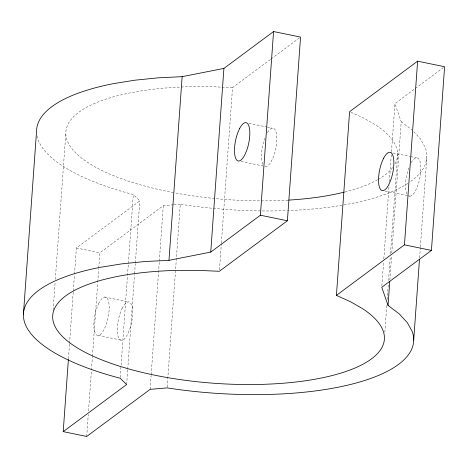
<?xml version="1.0" encoding="UTF-8"?>
<svg xmlns="http://www.w3.org/2000/svg" width="468" height="468" viewBox="0 0 468 468"><rect width="100%" height="100%" fill="white"/><g stroke="black" fill="none" stroke-linecap="round" stroke-linejoin="round"><path stroke-width="0.35" stroke-dasharray="2.34 1.75" d="M53.141 310.032L55.13 282.333M55.335 279.419L65.842 132.912M68.439 358.745L69.486 344.167M69.539 343.436L73.248 291.687M73.3 290.956L74.447 274.921M74.5 274.195L76.383 247.952L139.809 200.848L133.304 194.542A195.595 65.935 4.1 0 1 36.984 135.685M86.703 436.463L88.271 414.595M88.528 410.951L91.4 370.867M91.453 370.135L92.395 357.014M92.448 356.288L97.724 282.672M97.777 281.941L98.719 268.819M98.771 268.094L99.865 252.784L163.297 205.68L173.201 204.82M120.188 377.489L133.304 194.542M126.647 384.526L127.688 369.948M127.741 369.217L134.532 274.464M134.585 273.733L135.316 263.531M135.369 262.8L139.809 200.848M150.129 389.358L151.123 375.506M151.176 374.78L159.272 261.799M159.325 261.074L163.297 205.68M167.158 387.153L180.274 204.206A195.595 65.935 4.1 0 0 287.071 210.612M219.48 269.825L221.358 243.588M221.411 242.857L232.537 87.604L270.656 59.301M381.876 285.825L383.602 261.77M383.813 258.857L389.089 185.24M389.353 181.596L391.441 152.439M391.494 151.708L394.939 103.603L414.806 88.85M384.848 332.385L386.779 305.417M387.2 299.584L388.294 284.275M388.557 280.63L390.283 256.581M390.493 253.662L397.595 154.534M389.867 279.893L391.593 255.844M391.804 252.925L401.205 121.727L394.939 103.603M419.609 257.757L420.34 247.554M420.393 246.823L426.869 156.447M271.241 58.863L299.385 37.961M415.391 88.417L443.43 67.591M173.909 204.756L180.274 204.206M232.537 87.604L210.881 86.674L189.581 86.72A166.257 56.043 4.1 0 0 66.029 130.513A166.257 56.043 4.1 0 0 174.441 192.804M248.935 123.353L266.69 127.003M267.404 127.15L272.376 128.173M392.98 152.989L410.021 156.493M410.734 156.64L416.415 157.81M241.061 161.448L264.496 166.269M385.1 191.084L407.119 195.612M407.827 195.759L409.962 196.197M76.383 247.952L99.865 252.784M104.738 297.045L128.226 301.878M98.286 335.433L121.768 340.265M350.889 112.273L363.817 118.141L375.786 125.026A166.257 56.043 4.1 0 1 394.933 164.116M401.205 121.727L411.822 129.782M413.811 131.748L420.469 138.92L425.324 147.718A195.595 65.935 4.1 0 1 410.044 181.894M392.646 167.567A166.257 56.043 4.1 0 1 378.261 179.349M377.617 179.718A166.257 56.043 4.1 0 1 345.033 191.944M288.153 200.129A166.257 56.043 4.1 0 1 175.143 192.939M407.792 183.403A195.595 65.935 4.1 0 1 342.863 205.101M342.161 205.224A195.595 65.935 4.1 0 1 287.797 210.582M411.185 162.729A19.562 6.722 -78.4 0 1 420.135 161.869A19.562 6.722 -78.4 0 1 417.602 186.024L415.824 190.102A19.562 6.722 -78.4 0 1 408.798 196.022M406.914 193.963A19.562 6.722 -78.4 0 1 408.775 167.983M267.468 132.549A19.562 6.722 -78.4 0 1 276.161 132.497A19.562 6.722 -78.4 0 1 273.558 156.388L271.785 160.471A19.562 6.722 -78.4 0 1 264.759 166.386M262.87 164.326A19.562 6.722 -78.4 0 1 264.73 138.347M98.877 303.141L97.098 307.219A19.562 6.722 -78.4 0 0 94.717 331.876A19.562 6.722 -78.4 0 0 104.153 329.337L105.926 325.26A19.562 6.722 -78.4 0 0 108.313 300.602A19.562 6.722 -78.4 0 0 98.877 303.141M122.359 307.967L120.586 312.051A19.562 6.722 -78.4 0 0 118.199 336.703A19.562 6.722 -78.4 0 0 127.635 334.17L129.414 330.092A19.562 6.722 -78.4 0 0 131.795 305.434A19.562 6.722 -78.4 0 0 122.359 307.967"/><path stroke-width="0.7" d="M23.4 314.683L36.568 131.005A195.595 65.935 4.1 0 1 113.683 83.602L134.983 80.186L157.932 77.858L182.146 76.658L223.909 68.416L273.569 31.537L300.555 37.089L287.393 220.767L219.375 271.282L197.718 270.352L176.413 270.399A166.257 56.043 4.1 0 0 62.396 336.439A166.257 56.043 4.1 0 0 287.908 382.83A166.257 56.043 4.1 0 0 362.618 308.704L350.655 301.819L336.428 295.366L349.596 111.688L417.614 61.173L444.6 66.725L431.432 250.403L381.777 287.282L388.042 305.405L399.216 313.888L407.306 322.598L412.162 331.397A195.595 65.935 4.1 0 1 167.105 387.884L150.129 389.358L86.703 436.463L63.215 431.631L68.386 359.471M63.215 431.631L126.647 384.526L120.136 378.22A195.595 65.935 4.1 0 1 100.521 267.281L121.815 263.864L144.764 261.536L168.977 260.337L182.146 76.658M168.977 260.337L210.746 252.094L223.909 68.416M210.746 252.094L260.401 215.216L273.569 31.537M388.042 305.405L389.768 281.356M336.428 295.366L404.446 244.846L417.614 61.173M413.7 340.119L419.503 259.214M260.401 215.216L287.393 220.767M404.446 244.846L431.432 250.403M344.343 192.114A166.257 56.043 4.1 0 1 288.855 200.088M239.517 128.718L237.744 132.795A19.562 6.722 -78.4 0 0 235.357 157.453A19.562 6.722 -78.4 0 0 244.793 154.914L246.572 150.836A19.562 6.722 -78.4 0 0 248.953 126.179A19.562 6.722 -78.4 0 0 239.517 128.718M383.561 158.348L381.783 162.431A19.562 6.722 -78.4 0 0 379.402 187.083A19.562 6.722 -78.4 0 0 388.838 184.55L390.61 180.467A19.562 6.722 -78.4 0 0 392.997 155.815A19.562 6.722 -78.4 0 0 383.561 158.348"/></g></svg>
